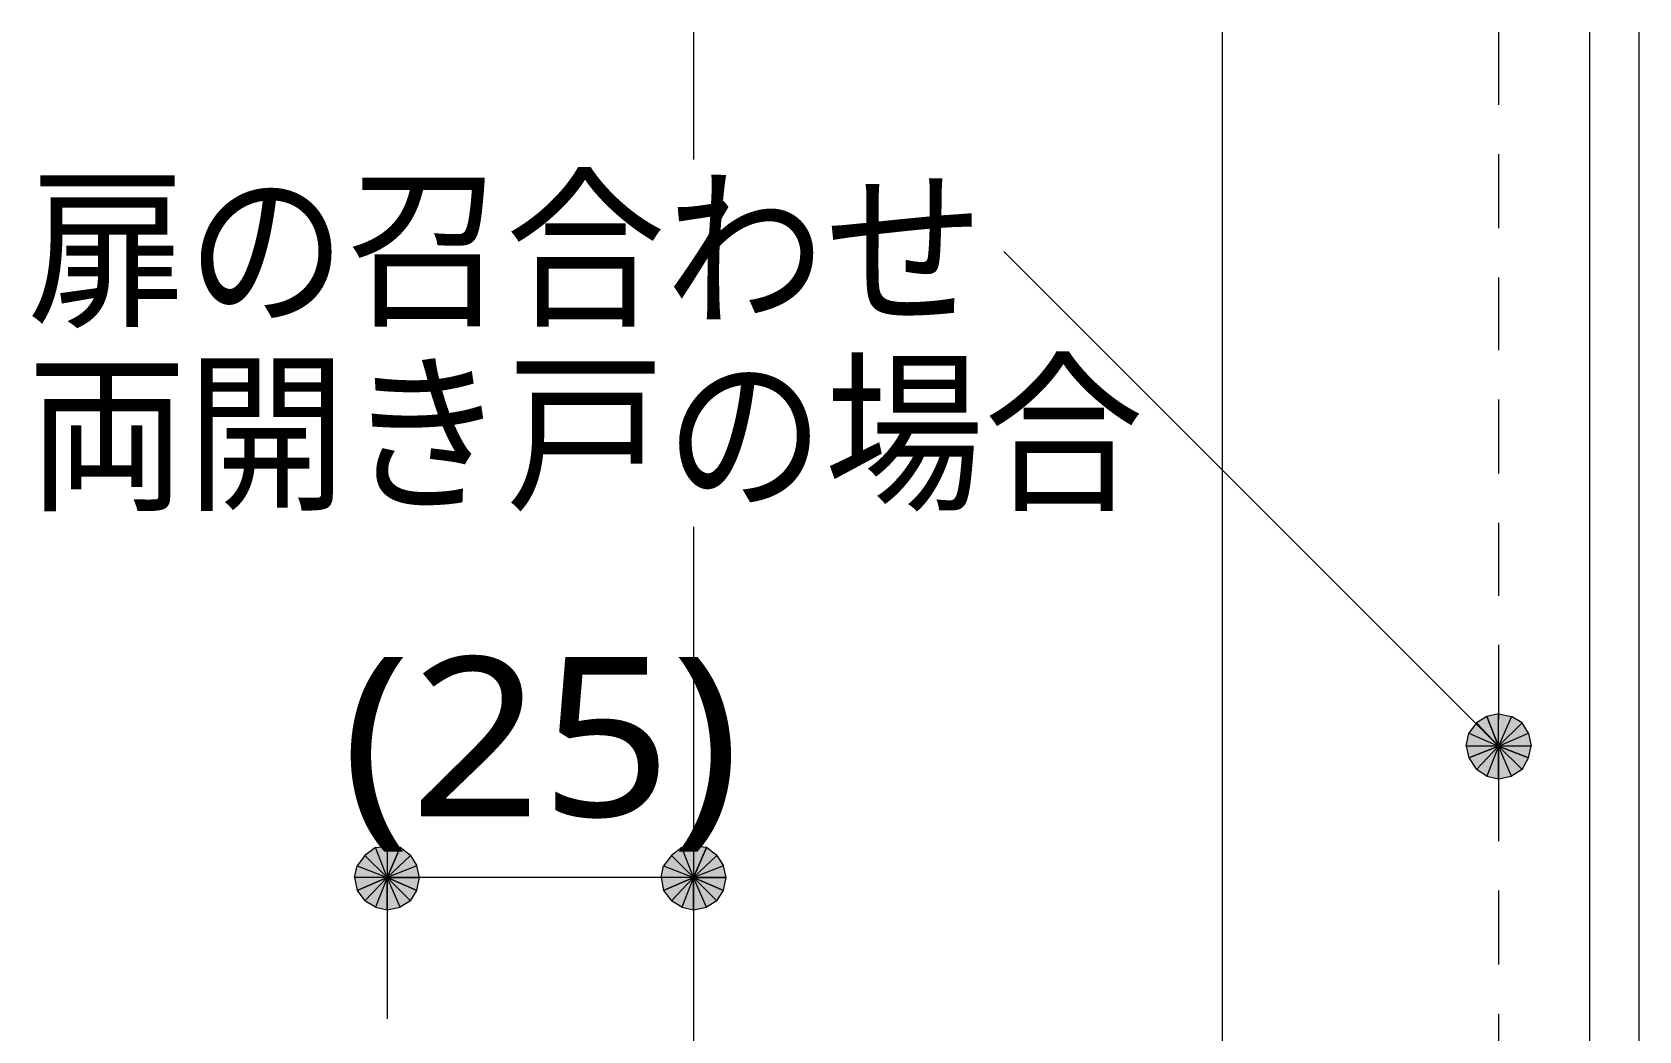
# Model space of a CAD drawing. Header units: millimetres. Extents: x 0 to 420, y 0 to 297.
# Drawn here: x 311.46 to 337.65, y 203.85 to 220.13 of the extents above; entities that cross this region are included whole.
import ezdxf
from ezdxf.enums import TextEntityAlignment as Align

# ---------------------------------------------------------------- set-up
doc = ezdxf.new("R2010")
doc.units = ezdxf.units.MM
doc.styles.add('kst32b', font='NotoSansJP-Variable.ttf')

msp = doc.modelspace()

# ---------------------------------------------------------------- hatches: boundary and pattern name
h = msp.add_hatch(color=7)
h.paths.add_polyline_path([(335.746, 208.873), (335.576, 208.979), (335.365, 208.492), (335.746, 208.873)])
h.paths.add_polyline_path([(335.576, 208.979), (335.365, 208.492), (335.365, 209.021), (335.576, 208.979)])
h.paths.add_polyline_path([(335.365, 208.492), (335.365, 209.021), (335.174, 208.979), (335.365, 208.492)])
h = msp.add_hatch(color=7)
h.paths.add_polyline_path([(335.005, 208.873), (334.878, 208.703), (335.365, 208.492), (335.005, 208.873)])
h.paths.add_polyline_path([(334.878, 208.703), (335.365, 208.492), (334.836, 208.492), (334.878, 208.703)])
h.paths.add_polyline_path([(335.365, 208.492), (334.836, 208.492), (334.878, 208.301), (335.365, 208.492)])
for points in [[(335.174, 208.979), (335.005, 208.873), (335.365, 208.492), (335.174, 208.979)], [(317.733, 206.142), (317.775, 206.354), (317.246, 206.354), (317.733, 206.142)], [(322.728, 206.142), (322.771, 206.354), (322.241, 206.354), (322.728, 206.142)]]:
    msp.add_hatch(color=7).paths.add_polyline_path(points)
h = msp.add_hatch(color=7)
h.paths.add_polyline_path([(335.852, 208.301), (335.894, 208.492), (335.365, 208.492), (335.852, 208.301)])
h.paths.add_polyline_path([(335.894, 208.492), (335.365, 208.492), (335.852, 208.703), (335.894, 208.492)])
h.paths.add_polyline_path([(335.365, 208.492), (335.852, 208.703), (335.746, 208.873), (335.365, 208.492)])
h = msp.add_hatch(color=7)
h.paths.add_polyline_path([(334.878, 208.301), (335.005, 208.111), (335.365, 208.492), (334.878, 208.301)])
h.paths.add_polyline_path([(335.005, 208.111), (335.365, 208.492), (335.174, 208.005), (335.005, 208.111)])
h.paths.add_polyline_path([(335.365, 208.492), (335.174, 208.005), (335.365, 207.962), (335.365, 208.492)])
h = msp.add_hatch(color=7)
h.paths.add_polyline_path([(335.365, 207.962), (335.576, 208.005), (335.365, 208.492), (335.365, 207.962)])
h.paths.add_polyline_path([(335.576, 208.005), (335.365, 208.492), (335.746, 208.111), (335.576, 208.005)])
h.paths.add_polyline_path([(335.365, 208.492), (335.746, 208.111), (335.852, 208.301), (335.365, 208.492)])
h = msp.add_hatch(color=7)
h.paths.add_polyline_path([(316.886, 206.714), (316.759, 206.544), (317.246, 206.354), (316.886, 206.714)])
h.paths.add_polyline_path([(316.759, 206.544), (317.246, 206.354), (316.717, 206.354), (316.759, 206.544)])
h.paths.add_polyline_path([(317.246, 206.354), (316.717, 206.354), (316.759, 206.142), (317.246, 206.354)])
h = msp.add_hatch(color=7)
h.paths.add_polyline_path([(317.458, 206.841), (317.246, 206.862), (317.246, 206.354), (317.458, 206.841)])
h.paths.add_polyline_path([(317.246, 206.862), (317.246, 206.354), (317.055, 206.841), (317.246, 206.862)])
h.paths.add_polyline_path([(317.246, 206.354), (317.055, 206.841), (316.886, 206.714), (317.246, 206.354)])
h = msp.add_hatch(color=7)
h.paths.add_polyline_path([(317.775, 206.354), (317.733, 206.544), (317.246, 206.354), (317.775, 206.354)])
h.paths.add_polyline_path([(317.733, 206.544), (317.246, 206.354), (317.627, 206.714), (317.733, 206.544)])
h.paths.add_polyline_path([(317.246, 206.354), (317.627, 206.714), (317.458, 206.841), (317.246, 206.354)])
h = msp.add_hatch(color=7)
h.paths.add_polyline_path([(321.882, 206.714), (321.754, 206.544), (322.241, 206.354), (321.882, 206.714)])
h.paths.add_polyline_path([(321.754, 206.544), (322.241, 206.354), (321.712, 206.354), (321.754, 206.544)])
h.paths.add_polyline_path([(322.241, 206.354), (321.712, 206.354), (321.754, 206.142), (322.241, 206.354)])
h = msp.add_hatch(color=7)
h.paths.add_polyline_path([(322.453, 206.841), (322.241, 206.862), (322.241, 206.354), (322.453, 206.841)])
h.paths.add_polyline_path([(322.241, 206.862), (322.241, 206.354), (322.051, 206.841), (322.241, 206.862)])
h.paths.add_polyline_path([(322.241, 206.354), (322.051, 206.841), (321.882, 206.714), (322.241, 206.354)])
h = msp.add_hatch(color=7)
h.paths.add_polyline_path([(322.771, 206.354), (322.728, 206.544), (322.241, 206.354), (322.771, 206.354)])
h.paths.add_polyline_path([(322.728, 206.544), (322.241, 206.354), (322.622, 206.714), (322.728, 206.544)])
h.paths.add_polyline_path([(322.241, 206.354), (322.622, 206.714), (322.453, 206.841), (322.241, 206.354)])
h = msp.add_hatch(color=7)
h.paths.add_polyline_path([(316.759, 206.142), (316.886, 205.973), (317.246, 206.354), (316.759, 206.142)])
h.paths.add_polyline_path([(316.886, 205.973), (317.246, 206.354), (317.055, 205.867), (316.886, 205.973)])
h.paths.add_polyline_path([(317.246, 206.354), (317.055, 205.867), (317.246, 205.825), (317.246, 206.354)])
h = msp.add_hatch(color=7)
h.paths.add_polyline_path([(317.246, 205.825), (317.458, 205.867), (317.246, 206.354), (317.246, 205.825)])
h.paths.add_polyline_path([(317.458, 205.867), (317.246, 206.354), (317.627, 205.973), (317.458, 205.867)])
h.paths.add_polyline_path([(317.246, 206.354), (317.627, 205.973), (317.733, 206.142), (317.246, 206.354)])
h = msp.add_hatch(color=7)
h.paths.add_polyline_path([(321.754, 206.142), (321.882, 205.973), (322.241, 206.354), (321.754, 206.142)])
h.paths.add_polyline_path([(321.882, 205.973), (322.241, 206.354), (322.051, 205.867), (321.882, 205.973)])
h.paths.add_polyline_path([(322.241, 206.354), (322.051, 205.867), (322.241, 205.825), (322.241, 206.354)])
h = msp.add_hatch(color=7)
h.paths.add_polyline_path([(322.241, 205.825), (322.453, 205.867), (322.241, 206.354), (322.241, 205.825)])
h.paths.add_polyline_path([(322.453, 205.867), (322.241, 206.354), (322.622, 205.973), (322.453, 205.867)])
h.paths.add_polyline_path([(322.241, 206.354), (322.622, 205.973), (322.728, 206.142), (322.241, 206.354)])

# ---------------------------------------------------------------- linework, layer by layer
at = {"lineweight": 13}
for points in [[(322.241, 220.133), (322.241, 218.059)], [(330.856, 220.133), (330.856, 194.331)], [(335.365, 220.133), (335.365, 218.948)], [(336.846, 220.133), (336.846, 194.035)], [(337.651, 220.133), (337.651, 190.733)], [(335.365, 218.144), (335.365, 216.937)], [(335.365, 208.492), (327.3, 216.556)], [(335.365, 216.133), (335.365, 214.947)], [(335.365, 214.143), (335.365, 212.937)], [(322.241, 212.069), (322.241, 193.738)], [(335.365, 212.132), (335.365, 210.947)], [(335.365, 210.143), (335.365, 208.936)], [(335.365, 208.132), (335.365, 206.946)], [(322.241, 206.354), (317.246, 206.354)], [(317.246, 206.354), (317.246, 204.047)], [(335.365, 206.142), (335.365, 204.936)], [(335.365, 204.131), (335.365, 202.946)]]:
    msp.add_lwpolyline(points, dxfattribs=at)
at = {"lineweight": 0}
for points in [[(335.365, 208.492), (335.365, 209.021), (335.174, 208.979)], [(335.576, 208.979), (335.365, 208.492), (335.365, 209.021)], [(335.005, 208.873), (334.878, 208.703), (335.365, 208.492)], [(335.174, 208.979), (335.005, 208.873), (335.365, 208.492)], [(335.746, 208.873), (335.576, 208.979), (335.365, 208.492)], [(335.365, 208.492), (335.852, 208.703), (335.746, 208.873)], [(334.878, 208.703), (335.365, 208.492), (334.836, 208.492)], [(335.365, 208.492), (334.836, 208.492), (334.878, 208.301)], [(334.878, 208.301), (335.005, 208.111), (335.365, 208.492)], [(335.005, 208.111), (335.365, 208.492), (335.174, 208.005)], [(335.365, 208.492), (335.174, 208.005), (335.365, 207.962)], [(335.894, 208.492), (335.365, 208.492), (335.852, 208.703)], [(335.365, 207.962), (335.576, 208.005), (335.365, 208.492)], [(335.576, 208.005), (335.365, 208.492), (335.746, 208.111)], [(335.365, 208.492), (335.746, 208.111), (335.852, 208.301)], [(335.852, 208.301), (335.894, 208.492), (335.365, 208.492)], [(316.886, 206.714), (316.759, 206.544), (317.246, 206.354)], [(317.246, 206.354), (317.055, 206.841), (316.886, 206.714)], [(317.246, 206.862), (317.246, 206.354), (317.055, 206.841)], [(317.458, 206.841), (317.246, 206.862), (317.246, 206.354)], [(317.246, 206.354), (317.627, 206.714), (317.458, 206.841)], [(317.733, 206.544), (317.246, 206.354), (317.627, 206.714)], [(321.882, 206.714), (321.754, 206.544), (322.241, 206.354)], [(322.241, 206.354), (322.051, 206.841), (321.882, 206.714)], [(322.241, 206.862), (322.241, 206.354), (322.051, 206.841)], [(322.453, 206.841), (322.241, 206.862), (322.241, 206.354)], [(322.241, 206.354), (322.622, 206.714), (322.453, 206.841)], [(322.728, 206.544), (322.241, 206.354), (322.622, 206.714)], [(316.759, 206.544), (317.246, 206.354), (316.717, 206.354)], [(317.775, 206.354), (317.733, 206.544), (317.246, 206.354)], [(321.754, 206.544), (322.241, 206.354), (321.712, 206.354)], [(322.771, 206.354), (322.728, 206.544), (322.241, 206.354)], [(317.246, 206.354), (316.717, 206.354), (316.759, 206.142)], [(316.759, 206.142), (316.886, 205.973), (317.246, 206.354)], [(316.886, 205.973), (317.246, 206.354), (317.055, 205.867)], [(317.246, 206.354), (317.055, 205.867), (317.246, 205.825)], [(317.246, 205.825), (317.458, 205.867), (317.246, 206.354)], [(317.458, 205.867), (317.246, 206.354), (317.627, 205.973)], [(317.246, 206.354), (317.627, 205.973), (317.733, 206.142)], [(317.733, 206.142), (317.775, 206.354), (317.246, 206.354)], [(322.241, 206.354), (321.712, 206.354), (321.754, 206.142)], [(321.754, 206.142), (321.882, 205.973), (322.241, 206.354)], [(321.882, 205.973), (322.241, 206.354), (322.051, 205.867)], [(322.241, 206.354), (322.051, 205.867), (322.241, 205.825)], [(322.241, 205.825), (322.453, 205.867), (322.241, 206.354)], [(322.453, 205.867), (322.241, 206.354), (322.622, 205.973)], [(322.241, 206.354), (322.622, 205.973), (322.728, 206.142)], [(322.728, 206.142), (322.771, 206.354), (322.241, 206.354)]]:
    msp.add_lwpolyline(points, close=True, dxfattribs=at)

# ---------------------------------------------------------------- texts
at = {"style": 'kst32b'}
for s, height, p, p2 in [('扉の召合わせ', 2.0791, (311.383, 215.561), (326.976, 215.561)), ('両開き戸の場合', 2.0791, (311.383, 212.556), (329.575, 212.556)), ('(25)', 2.5989, (316.505, 207.349), (323.002, 207.349))]:
    msp.add_text(s, height=height, dxfattribs=at).set_placement(p, p2, align=Align.FIT)

doc.saveas('drawing.dxf')
